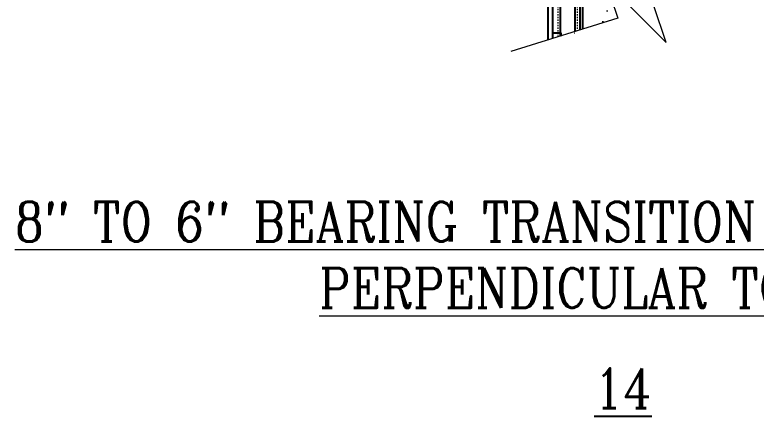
# Model space of a CAD drawing. Header units: inches. Extents: x -74.3 to 20, y 183.3 to 273.2.
# Drawn here: x -74.3 to -18.2, y 183.3 to 213.6 of the extents above; entities that cross this region are included whole.
import ezdxf

# ---------------------------------------------------------------- set-up
doc = ezdxf.new("R2010")
doc.units = ezdxf.units.IN
doc.header["$MEASUREMENT"] = 0
doc.linetypes.add('DASHED2', pattern=[0.375, 0.25, -0.125])
doc.linetypes.add('HIDDEN', pattern=[0.375, 0.25, -0.125])
doc.layers.get('Defpoints').update_dxf_attribs({"color": 252})
doc.layers.add('A2 Hatch', color=8, linetype='Continuous', lineweight=9)
doc.layers.add('DIM', color=3, linetype='Continuous', lineweight=13)
doc.styles.add('ARCTEXT', font='arctext.shx', dxfattribs={"width": 0.85})
doc.styles.add('RomanC', font='romanc.shx', dxfattribs={"width": 0.85, "height": 5})

msp = doc.modelspace()

# ---------------------------------------------------------------- hatches: boundary and pattern name
at = {"layer": 'A2 Hatch', "ltscale": 0.15}
h = msp.add_hatch(dxfattribs=at)
h.set_pattern_fill('AR-CONC', color=256, scale=0.8, style=0)
h.set_pattern_definition([(50, (-6413.742, 1620.095), (5.7380815, -0.502017), [0.6, -6.6]), (355, (-6413.742, 1620.095), (-1.1100107, 6.017537), [0.48, -5.28]), (100.4514, (-6413.264, 1620.053), (4.628075, 5.5155163), [0.5099215, -5.609137]), (46.1842, (-6413.742, 1621.695), (8.5379284, -1.324152), [0.9, -9.9]), (96.6356, (-6413.0306, 1621.585), (7.477302, 7.792943), [0.764882, -8.413704]), (351.1842, (-6413.742, 1621.695), (7.477296, 7.792949), [0.72, -7.92]), (21, (-6412.942, 1621.295), (4.7752564, -3.220951), [0.6, -6.6]), (326, (-6412.942, 1621.295), (1.9465227, 5.8012004), [0.48, -5.28]), (71.4514, (-6412.544, 1621.0267), (6.721781, 2.580244), [0.5099215, -5.609137]), (37.5, (-6413.742, 1620.095), (0.09727884, 2.6631508), [0, -5.216, 0, -5.36, 0, -5.3]), (7.5, (-6413.742, 1620.095), (2.1045563, 3.1552937), [0, -3.056, 0, -5.096, 0, -2.02]), (327.5, (-6415.526, 1620.095), (4.2705795, -0.180439), [0, -2, 0, -6.24, 0, -8.28]), (317.5, (-6416.326, 1620.095), (4.6654894, 0.8008399), [0, -2.6, 0, -4.144, 0, -5.88])])
h.paths.add_polyline_path([(-29.331, 270.047), (-31.317, 269.374), (-31.517, 212.358), (-28.647, 213.331), (-29.583, 216.091), (-24.987, 211.495), (-25.923, 214.255), (-23.317, 215.139), (-23.322, 247.721), (-25.322, 247.721), (-25.322, 271.407), (-26.607, 270.971), (-25.671, 268.211), (-30.267, 272.807)])

# ---------------------------------------------------------------- linework, layer by layer
at = {"color": 1}
for p, q in [((-33.608, 224.215), (-33.608, 211.778)), ((-33.033, 224.215), (-33.033, 211.958)), ((-31.908, 224.215), (-31.908, 212.31)), ((-31.333, 224.215), (-31.333, 212.49)), ((-33.958, 223.715), (-33.958, 211.669)), ((-31.533, 223.965), (-31.533, 212.428)), ((-33.608, 212.215), (-32.983, 212.215)), ((-32.983, 212.215), (-32.983, 211.974)), ((-31.958, 212.215), (-31.958, 212.208)), ((-31.958, 212.215), (-31.938, 212.215))]:
    msp.add_line(p, q, dxfattribs=at)
at = {"color": 1, "linetype": 'HIDDEN', "ltscale": 0.02}
for p, q in [((-33.608, 212.215), (-32.983, 212.215)), ((-32.983, 212.215), (-32.983, 212.073)), ((-31.958, 212.215), (-31.958, 212.208)), ((-31.958, 212.215), (-31.938, 212.215))]:
    msp.add_line(p, q, dxfattribs=at)
at = {"layer": 'A2 Hatch', "linetype": 'DASHED2', "ltscale": 0.15}
for p, q in [((-33.193, 224.215), (-33.193, 211.908)), ((-31.748, 224.215), (-31.748, 212.36))]:
    msp.add_line(p, q, dxfattribs=at)
at = {"layer": 'DIM'}
for p, q in [((-29.599, 216.086), (-28.663, 213.326)), ((-25.003, 211.49), (-29.599, 216.086)), ((-25.003, 211.49), (-25.939, 214.25)), ((-28.663, 213.326), (-36.753, 210.794))]:
    msp.add_line(p, q, dxfattribs=at)

# ---------------------------------------------------------------- texts
at = {"layer": 'Defpoints', "insert": (-28.279, 186.867), "char_height": 3, "width": 90.08, "attachment_point": 2, "style": 'RomanC'}
msp.add_mtext('{\\L14\\P}\\P            ', dxfattribs=at)
at = {"layer": 'DIM', "insert": (-28.188, 199.455), "char_height": 3, "width": 106.17714, "attachment_point": 2, "style": 'ARCTEXT'}
msp.add_mtext('{\\Fromanc.shx|c0;\\L8" TO 6" BEARING TRANSITION WALL; WOOD FLOOR PERPENDICULAR TO WALL}\\P           \\P      ', dxfattribs=at)

doc.saveas('drawing.dxf')
